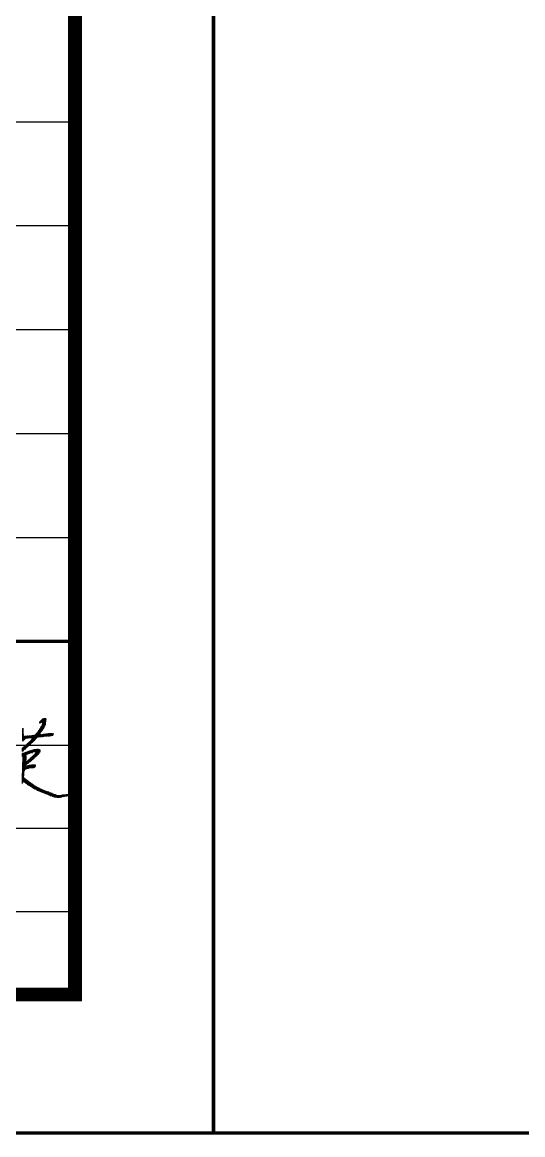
# Model space of a CAD drawing. Extents: x 1738711 to 2346805, y 1189731 to 2516152.
# Drawn here: x 1985251 to 1986335, y 1217881 to 1220290 of the extents above; entities that cross this region are included whole.
import ezdxf
from ezdxf.enums import TextEntityAlignment as Align

# ---------------------------------------------------------------- set-up
doc = ezdxf.new("R2010")
doc.units = 0
doc.header["$LTSCALE"] = 1000
doc.header["$MEASUREMENT"] = 0
doc.layers.add('TK', color=4, linetype='Continuous')
doc.layers.add('签名', color=2, linetype='Continuous')
doc.styles.add('宋体', font='SIMSUN.TTF', dxfattribs={"width": 0.75})

# ---------------------------------------------------------------- blocks, each defined once
blk = doc.blocks.new('hjashrtahreahe')
at = {"layer": 'TK', "color": 7}
for p, q in [((76600, 7300), (83100, 7300)), ((76600, 6550), (83100, 6550)), ((76600, 5800), (83100, 5800)), ((76600, 5050), (83100, 5050)), ((76600, 4300), (83100, 4300)), ((76600, 2800), (83100, 2800)), ((76600, 2200), (83100, 2200)), ((76600, 1600), (83100, 1600)), ((76600, 1000), (83100, 1000))]:
    blk.add_line(p, q, dxfattribs=at)
at = {"layer": 'TK', "color": 7, "const_width": 25}
for points in [[(0, 59400), (84100, 59400), (84100, 0), (0, 0)], [(76600, 3550), (83100, 3550), (83100, 1000), (76600, 1000)]]:
    blk.add_lwpolyline(points, close=True, dxfattribs=at)
at = {"layer": 'TK', "color": 3, "const_width": 100}
blk.add_lwpolyline([(2500, 1000), (2500, 58400), (83100, 58400), (83100, 1000)], close=True, dxfattribs=at)
at = {"layer": 'TK', "color": 7, "const_width": 25}
for points in [[(76600, 3550), (76600, 9550), (83100, 9550), (83100, 3550)], [(83100, 3550), (76600, 3550)], [(76600, 1000), (83100, 1000)]]:
    blk.add_lwpolyline(points, dxfattribs=at)
at = {"layer": 'TK', "style": '宋体', "width": 0.75}
for tag, height, p in [('项目负责人', 350, (6002.9, 57088.7)), ('专业负责人', 350, (6002.9, 56223.7)), ('设计人', 350, (6002.9, 55419.4)), ('版号1', 250, (77303.9, 22193.4)), ('时间1', 250, (82405.3, 22193.4)), ('版号2', 250, (77303.9, 21593.4)), ('时间2', 250, (82405.3, 21593.4)), ('版号3', 250, (77303.9, 20993.4)), ('时间3', 250, (82405.3, 20993.4)), ('建筑会签', 0.0001, (78977.9, 2403.2)), ('电气会签', 0.0001, (82127.9, 2403.2)), ('结构会签', 0.0001, (78977.9, 1803.2)), ('暖通会签', 0.0001, (82127.9, 1803.2)), ('给排水会签', 0.0001, (78977.9, 1249.5)), ('智能化会签', 0.0001, (82127.9, 1249.5))]:
    blk.add_attdef(tag, text='', height=height, dxfattribs=at).set_placement(p, align=Align.CENTER)
for tag, p in [('合作设计单位', (80815.9, 48985.9)), ('版号说明1', (79853.9, 22318.2)), ('版号说明2', (79853.9, 21718.2)), ('版号说明3', (79853.9, 21118.2)), ('浙江绿储科技有限公司', (80545.2, 16035.9)), ('百兆瓦级集中式熔盐储能关键', (80545.2, 14953.2)), ('设备研发及制造基地项目', (80545.2, 14603.3)), ('1#研发楼', (80545.2, 13635.9)), ('图名', (80545.2, 12435.9)), ('工程编号', (78977.9, 11460.9)), ('子项编号', (82127.9, 11460.9)), ('建筑', (78977.9, 10710.9)), ('图号', (82127.9, 10710.9)), ('施工图', (78977.9, 9960.9)), ('2023.03', (82127.9, 9960.9)), ('审定', (79352.9, 8460.9)), ('审核', (79352.9, 7710.9)), ('工程负责', (79352.9, 6960.9)), ('专业负责', (79352.9, 6210.9)), ('设计', (79352.9, 5460.9)), ('制图', (79352.9, 4710.9)), ('校对', (79352.9, 3960.9))]:
    blk.add_attdef(tag, text='', height=250, dxfattribs=at).set_placement(p, align=Align.MIDDLE_CENTER)
blk = doc.blocks.new('A$C579C72A4')
for p, q in [((1840, 885), (1840, 879)), ((1842, 888), (1842, 877)), ((1842, 873), (1842, 870)), ((1844, 892), (1844, 877)), ((1846, 896), (1846, 877)), ((1849, 898), (1848, 879)), ((1851, 898), (1851, 879)), ((1853, 900), (1853, 881)), ((1855, 902), (1855, 881)), ((1857, 905), (1857, 883)), ((1859, 909), (1859, 883)), ((1861, 911), (1861, 883)), ((1864, 911), (1863, 883)), ((1866, 913), (1866, 881)), ((1868, 872), (1867, 810)), ((1868, 915), (1868, 879)), ((1870, 917), (1869, 815)), ((1872, 919), (1871, 819)), ((1874, 919), (1874, 819)), ((1877, 922), (1876, 825)), ((1879, 922), (1878, 827)), ((1881, 924), (1880, 834)), ((1883, 924), (1882, 838)), ((1885, 924), (1885, 844)), ((1887, 921), (1887, 851)), ((1889, 921), (1889, 853)), ((1891, 919), (1891, 857)), ((1894, 924), (1893, 859)), ((1896, 915), (1895, 866)), ((1896, 921), (1896, 919)), ((1898, 919), (1898, 889)), ((1898, 876), (1898, 874)), ((1900, 917), (1900, 911)), ((1673, 822), (1672, 698)), ((1675, 820), (1674, 698)), ((1675, 825), (1675, 822)), ((1677, 780), (1676, 698)), ((1677, 814), (1677, 784)), ((1679, 792), (1679, 790)), ((1679, 767), (1679, 765)), ((1679, 760), (1679, 758)), ((1796, 762), (1796, 717)), ((1798, 762), (1798, 719)), ((1801, 764), (1800, 723)), ((1803, 766), (1802, 725)), ((1805, 770), (1805, 725)), ((1807, 772), (1807, 727)), ((1809, 777), (1809, 732)), ((1811, 779), (1811, 732)), ((1813, 781), (1813, 736)), ((1816, 781), (1815, 738)), ((1818, 785), (1817, 736)), ((1820, 785), (1820, 736)), ((1822, 787), (1822, 740)), ((1824, 791), (1824, 740)), ((1826, 796), (1826, 740)), ((1829, 798), (1828, 742)), ((1831, 802), (1830, 740)), ((1833, 806), (1832, 740)), ((1835, 808), (1835, 740)), ((1837, 811), (1837, 740)), ((1839, 815), (1839, 740)), ((1842, 819), (1841, 772)), ((1841, 766), (1841, 740)), ((1844, 823), (1843, 781)), ((1843, 766), (1843, 742)), ((1845, 766), (1845, 742)), ((1846, 826), (1846, 783)), ((1848, 768), (1847, 740)), ((1848, 830), (1848, 785)), ((1850, 832), (1850, 789)), ((1850, 768), (1850, 742)), ((1852, 838), (1852, 791)), ((1852, 766), (1852, 742)), ((1855, 840), (1854, 793)), ((1854, 766), (1854, 742)), ((1857, 845), (1856, 793)), ((1856, 766), (1856, 742)), ((1858, 766), (1858, 742)), ((1859, 847), (1859, 798)), ((1860, 766), (1860, 742)), ((1861, 853), (1861, 800)), ((1863, 766), (1862, 740)), ((1863, 857), (1863, 804)), ((1865, 862), (1865, 806)), ((1865, 765), (1865, 742)), ((1867, 765), (1867, 742)), ((1869, 768), (1869, 744)), ((1871, 768), (1871, 742)), ((1873, 768), (1873, 742)), ((1875, 768), (1875, 742)), ((1878, 770), (1877, 746)), ((1880, 768), (1880, 744)), ((1882, 768), (1882, 744)), ((1884, 770), (1884, 744)), ((1886, 767), (1886, 744)), ((1888, 770), (1888, 744)), ((1889, 849), (1889, 847)), ((1890, 772), (1890, 746)), ((1893, 770), (1892, 746)), ((1895, 770), (1894, 744)), ((1897, 770), (1897, 744)), ((1899, 770), (1899, 744)), ((1901, 770), (1901, 744)), ((1903, 772), (1903, 744)), ((1905, 774), (1905, 772)), ((1905, 769), (1905, 744)), ((1908, 772), (1907, 744)), ((1910, 772), (1909, 746)), ((1912, 772), (1912, 746)), ((1914, 774), (1914, 748)), ((1916, 774), (1916, 748)), ((1918, 774), (1918, 748)), ((1920, 774), (1920, 748)), ((1922, 771), (1922, 748)), ((1925, 774), (1924, 748)), ((1927, 774), (1927, 746)), ((1929, 776), (1929, 748)), ((1931, 774), (1931, 746)), ((1933, 776), (1933, 748)), ((1935, 776), (1935, 750)), ((1937, 778), (1937, 750)), ((1940, 778), (1939, 750)), ((1942, 778), (1942, 750)), ((1944, 778), (1944, 750)), ((1946, 778), (1946, 750)), ((1948, 776), (1948, 748)), ((1950, 773), (1950, 752)), ((1952, 776), (1952, 752)), ((1955, 776), (1954, 750)), ((1957, 776), (1957, 750)), ((1959, 776), (1959, 752)), ((1961, 775), (1961, 752)), ((1963, 775), (1963, 752)), ((1965, 775), (1965, 756)), ((1967, 775), (1967, 758)), ((1970, 775), (1969, 763)), ((1972, 773), (1972, 765)), ((1974, 769), (1974, 767)), ((1679, 750), (1678, 703)), ((1681, 748), (1680, 705)), ((1683, 748), (1683, 709)), ((1685, 748), (1685, 709)), ((1687, 750), (1687, 711)), ((1689, 748), (1689, 713)), ((1691, 747), (1691, 718)), ((1693, 745), (1693, 718)), ((1693, 651), (1693, 617)), ((1696, 745), (1695, 720)), ((1695, 653), (1695, 619)), ((1697, 656), (1697, 621)), ((1698, 745), (1698, 722)), ((1699, 658), (1699, 623)), ((1700, 745), (1700, 724)), ((1701, 658), (1701, 628)), ((1702, 745), (1702, 726)), ((1704, 660), (1703, 628)), ((1704, 750), (1704, 726)), ((1706, 662), (1705, 630)), ((1706, 747), (1706, 726)), ((1708, 750), (1708, 726)), ((1708, 666), (1708, 634)), ((1711, 749), (1710, 726)), ((1710, 666), (1710, 636)), ((1712, 668), (1712, 638)), ((1713, 749), (1713, 728)), ((1714, 672), (1714, 638)), ((1715, 749), (1715, 728)), ((1716, 672), (1716, 643)), ((1717, 752), (1717, 726)), ((1719, 675), (1718, 643)), ((1719, 752), (1719, 724)), ((1721, 754), (1721, 726)), ((1721, 677), (1721, 645)), ((1723, 752), (1723, 726)), ((1723, 679), (1723, 647)), ((1726, 752), (1725, 730)), ((1725, 681), (1725, 649)), ((1727, 681), (1727, 651)), ((1728, 752), (1728, 728)), ((1729, 683), (1729, 653)), ((1730, 749), (1730, 728)), ((1732, 685), (1731, 655)), ((1732, 749), (1732, 728)), ((1734, 689), (1733, 657)), ((1734, 749), (1734, 728)), ((1736, 751), (1736, 728)), ((1736, 689), (1736, 657)), ((1738, 751), (1738, 728)), ((1738, 692), (1738, 659)), ((1741, 754), (1740, 728)), ((1740, 694), (1740, 662)), ((1742, 696), (1742, 662)), ((1743, 754), (1743, 728)), ((1744, 698), (1744, 666)), ((1745, 754), (1745, 728)), ((1747, 698), (1746, 666)), ((1747, 751), (1747, 728)), ((1749, 753), (1749, 728)), ((1749, 700), (1749, 668)), ((1751, 753), (1751, 730)), ((1751, 702), (1751, 672)), ((1753, 753), (1753, 732)), ((1753, 704), (1753, 674)), ((1756, 753), (1755, 730)), ((1755, 709), (1755, 676)), ((1757, 711), (1757, 679)), ((1758, 756), (1758, 732)), ((1760, 713), (1759, 681)), ((1760, 756), (1760, 730)), ((1762, 715), (1761, 683)), ((1762, 756), (1762, 730)), ((1764, 756), (1764, 730)), ((1764, 717), (1764, 683)), ((1766, 756), (1766, 728)), ((1766, 721), (1766, 685)), ((1768, 758), (1768, 687)), ((1771, 758), (1770, 691)), ((1773, 755), (1772, 693)), ((1775, 758), (1774, 693)), ((1777, 758), (1777, 698)), ((1779, 758), (1779, 698)), ((1781, 758), (1781, 700)), ((1783, 758), (1783, 702)), ((1786, 760), (1785, 706)), ((1788, 760), (1787, 704)), ((1790, 760), (1789, 708)), ((1792, 760), (1792, 713)), ((1794, 760), (1794, 715)), ((1671, 632), (1671, 598)), ((1671, 579), (1671, 551)), ((1673, 634), (1673, 600)), ((1673, 581), (1673, 551)), ((1676, 639), (1675, 602)), ((1675, 585), (1675, 583)), ((1677, 581), (1675, 303)), ((1675, 581), (1675, 544)), ((1679, 583), (1677, 303)), ((1678, 641), (1678, 606)), ((1680, 641), (1680, 609)), ((1682, 585), (1680, 307)), ((1682, 643), (1682, 611)), ((1684, 583), (1682, 369)), ((1684, 643), (1684, 613)), ((1686, 583), (1684, 369)), ((1686, 647), (1686, 615)), ((1688, 585), (1687, 403)), ((1688, 647), (1688, 617)), ((1690, 585), (1689, 410)), ((1691, 649), (1690, 617)), ((1692, 585), (1691, 416)), ((1694, 587), (1693, 420)), ((1697, 589), (1695, 422)), ((1699, 591), (1698, 422)), ((1701, 589), (1700, 461)), ((1703, 591), (1703, 516)), ((1705, 593), (1705, 566)), ((1705, 561), (1705, 527)), ((1707, 593), (1707, 566)), ((1707, 557), (1707, 555)), ((1710, 596), (1709, 568)), ((1712, 596), (1711, 568)), ((1714, 596), (1714, 568)), ((1716, 595), (1716, 570)), ((1718, 595), (1718, 570)), ((1720, 598), (1720, 572)), ((1722, 598), (1722, 572)), ((1725, 600), (1724, 574)), ((1727, 602), (1726, 574)), ((1729, 600), (1729, 576)), ((1731, 602), (1731, 576)), ((1733, 602), (1733, 576)), ((1735, 604), (1735, 576)), ((1737, 604), (1737, 580)), ((1740, 604), (1739, 580)), ((1742, 606), (1741, 580)), ((1744, 606), (1744, 582)), ((1746, 608), (1746, 585)), ((1748, 608), (1748, 582)), ((1750, 610), (1750, 582)), ((1752, 610), (1752, 582)), ((1755, 610), (1754, 585)), ((1757, 610), (1756, 587)), ((1759, 612), (1759, 587)), ((1761, 612), (1761, 589)), ((1763, 544), (1762, 512)), ((1763, 612), (1763, 589)), ((1765, 612), (1765, 591)), ((1765, 546), (1765, 516)), ((1767, 614), (1767, 591)), ((1767, 587), (1767, 584)), ((1767, 548), (1767, 518)), ((1770, 614), (1769, 591)), ((1769, 552), (1769, 520)), ((1772, 614), (1771, 591)), ((1771, 554), (1771, 520)), ((1773, 557), (1773, 522)), ((1774, 616), (1774, 591)), ((1776, 557), (1775, 527)), ((1776, 616), (1776, 593)), ((1778, 561), (1777, 527)), ((1778, 616), (1778, 593)), ((1780, 619), (1780, 595)), ((1780, 561), (1780, 529)), ((1782, 619), (1782, 593)), ((1782, 563), (1782, 531)), ((1785, 619), (1784, 595)), ((1784, 565), (1784, 531)), ((1787, 621), (1786, 595)), ((1786, 567), (1786, 533)), ((1788, 569), (1788, 537)), ((1789, 621), (1789, 593)), ((1791, 571), (1790, 539)), ((1791, 621), (1791, 595)), ((1793, 623), (1793, 593)), ((1793, 576), (1793, 539)), ((1795, 621), (1795, 593)), ((1795, 576), (1795, 541)), ((1797, 621), (1797, 593)), ((1797, 580), (1797, 546)), ((1800, 621), (1799, 591)), ((1799, 582), (1799, 546)), ((1802, 623), (1801, 595)), ((1801, 591), (1801, 588)), ((1801, 584), (1801, 548)), ((1804, 623), (1803, 550)), ((1806, 623), (1805, 552)), ((1808, 623), (1808, 554)), ((1810, 623), (1810, 556)), ((1812, 623), (1812, 561)), ((1814, 623), (1814, 563)), ((1817, 625), (1816, 563)), ((1819, 625), (1818, 565)), ((1821, 623), (1821, 567)), ((1823, 623), (1823, 569)), ((1825, 623), (1825, 571)), ((1827, 620), (1827, 573)), ((1829, 620), (1829, 575)), ((1832, 620), (1831, 580)), ((1834, 620), (1833, 582)), ((1836, 618), (1836, 588)), ((1838, 616), (1838, 590)), ((1840, 616), (1840, 597)), ((1842, 614), (1842, 605)), ((1842, 599), (1842, 597)), ((1672, 495), (1671, 286)), ((1675, 517), (1673, 296)), ((1673, 508), (1673, 506)), ((1675, 534), (1675, 532)), ((1675, 527), (1675, 525)), ((1700, 457), (1700, 425)), ((1702, 506), (1702, 504)), ((1702, 501), (1702, 499)), ((1702, 495), (1702, 463)), ((1702, 457), (1702, 425)), ((1705, 499), (1704, 467)), ((1704, 457), (1704, 425)), ((1705, 523), (1705, 521)), ((1705, 516), (1705, 514)), ((1707, 499), (1706, 469)), ((1706, 459), (1706, 427)), ((1709, 457), (1708, 427)), ((1709, 499), (1709, 472)), ((1711, 457), (1710, 429)), ((1711, 499), (1711, 474)), ((1713, 501), (1713, 474)), ((1713, 459), (1713, 429)), ((1715, 504), (1715, 476)), ((1715, 459), (1715, 431)), ((1717, 504), (1717, 478)), ((1717, 459), (1717, 429)), ((1720, 506), (1719, 480)), ((1719, 461), (1719, 429)), ((1722, 508), (1721, 478)), ((1721, 461), (1721, 429)), ((1724, 463), (1723, 431)), ((1724, 512), (1724, 482)), ((1726, 463), (1725, 431)), ((1726, 514), (1726, 482)), ((1728, 514), (1728, 486)), ((1728, 463), (1728, 433)), ((1730, 516), (1730, 488)), ((1730, 465), (1730, 433)), ((1732, 518), (1732, 491)), ((1732, 465), (1732, 433)), ((1735, 521), (1734, 491)), ((1734, 465), (1734, 435)), ((1736, 465), (1736, 435)), ((1737, 520), (1737, 493)), ((1739, 465), (1738, 435)), ((1739, 525), (1739, 495)), ((1741, 467), (1740, 435)), ((1741, 525), (1741, 497)), ((1743, 527), (1743, 495)), ((1743, 467), (1743, 435)), ((1745, 529), (1745, 499)), ((1745, 467), (1745, 435)), ((1748, 529), (1747, 499)), ((1747, 469), (1747, 435)), ((1750, 533), (1749, 501)), ((1749, 469), (1749, 435)), ((1751, 469), (1751, 437)), ((1752, 537), (1752, 503)), ((1754, 469), (1753, 437)), ((1754, 537), (1754, 503)), ((1756, 469), (1755, 437)), ((1756, 540), (1756, 505)), ((1758, 542), (1758, 508)), ((1758, 469), (1758, 435)), ((1760, 542), (1760, 510)), ((1760, 469), (1760, 435)), ((1762, 469), (1762, 435)), ((1764, 471), (1764, 437)), ((1766, 471), (1766, 439)), ((1769, 473), (1768, 437)), ((1771, 471), (1770, 437)), ((1773, 473), (1773, 437)), ((1775, 473), (1775, 437)), ((1777, 471), (1777, 437)), ((1779, 471), (1779, 439)), ((1781, 471), (1781, 439)), ((1783, 471), (1783, 439)), ((1786, 471), (1785, 441)), ((1788, 471), (1788, 441)), ((1790, 471), (1790, 443)), ((1792, 469), (1792, 447)), ((1794, 469), (1794, 452)), ((1796, 467), (1796, 452)), ((1798, 462), (1798, 454)), ((1800, 460), (1800, 458)), ((1682, 363), (1682, 361)), ((1682, 348), (1682, 305)), ((1684, 346), (1684, 303)), ((1686, 343), (1686, 301)), ((1687, 395), (1687, 393)), ((1688, 339), (1688, 301)), ((1691, 337), (1690, 298)), ((1693, 337), (1692, 298)), ((1695, 335), (1695, 296)), ((1697, 333), (1697, 294)), ((1699, 330), (1699, 292)), ((1701, 328), (1701, 292)), ((1703, 328), (1703, 290)), ((1705, 326), (1705, 288)), ((1671, 281), (1671, 279)), ((1708, 324), (1707, 285)), ((1710, 322), (1709, 285)), ((1712, 322), (1712, 283)), ((1714, 320), (1714, 281)), ((1716, 317), (1716, 281)), ((1718, 317), (1718, 279)), ((1720, 315), (1720, 279)), ((1722, 313), (1722, 275)), ((1725, 311), (1724, 273)), ((1727, 309), (1726, 270)), ((1729, 311), (1729, 270)), ((1731, 307), (1731, 270)), ((1733, 305), (1733, 268)), ((1735, 302), (1735, 268)), ((1737, 302), (1737, 266)), ((1739, 300), (1739, 266)), ((1742, 300), (1741, 266)), ((1744, 298), (1743, 264)), ((1746, 296), (1746, 260)), ((1748, 296), (1748, 260)), ((1750, 294), (1750, 260)), ((1752, 292), (1752, 257)), ((1754, 289), (1754, 257)), ((1756, 289), (1756, 255)), ((1759, 287), (1758, 255)), ((1761, 285), (1761, 253)), ((1763, 283), (1763, 251)), ((1765, 283), (1765, 251)), ((1767, 283), (1767, 249)), ((1769, 281), (1769, 244)), ((1771, 279), (1771, 247)), ((1774, 276), (1773, 244)), ((1776, 274), (1775, 242)), ((1778, 274), (1778, 240)), ((1780, 272), (1780, 238)), ((1782, 270), (1782, 238)), ((1784, 268), (1784, 236)), ((1786, 268), (1786, 236)), ((1788, 266), (1788, 234)), ((1791, 266), (1790, 234)), ((1793, 263), (1792, 231)), ((1795, 263), (1795, 231)), ((1797, 261), (1797, 229)), ((1799, 259), (1799, 229)), ((1801, 259), (1801, 229)), ((1803, 259), (1803, 229)), ((1805, 257), (1805, 227)), ((1808, 255), (1807, 227)), ((1810, 253), (1809, 225)), ((1812, 251), (1812, 223)), ((1814, 250), (1814, 221)), ((1816, 250), (1816, 221)), ((1818, 250), (1818, 218)), ((1820, 248), (1820, 216)), ((1822, 246), (1822, 218)), ((1825, 246), (1824, 216)), ((1827, 246), (1827, 216)), ((1829, 244), (1829, 214)), ((1831, 244), (1831, 214)), ((1833, 244), (1833, 212)), ((1835, 242), (1835, 210)), ((1837, 240), (1837, 210)), ((1840, 237), (1839, 210)), ((1842, 237), (1841, 208)), ((1844, 237), (1844, 208)), ((1846, 235), (1846, 207)), ((1848, 235), (1848, 205)), ((1850, 233), (1850, 205)), ((1852, 233), (1852, 205)), ((1854, 231), (1854, 203)), ((1857, 231), (1856, 203)), ((1859, 229), (1858, 201)), ((1861, 229), (1861, 199)), ((1863, 229), (1863, 199)), ((1865, 227), (1865, 199)), ((1867, 229), (1867, 199)), ((1869, 227), (1869, 199)), ((1871, 224), (1871, 197)), ((1874, 222), (1873, 197)), ((1876, 222), (1876, 194)), ((1878, 222), (1878, 194)), ((1880, 220), (1880, 194)), ((1882, 220), (1882, 192)), ((1884, 218), (1884, 192)), ((1886, 218), (1886, 192)), ((1889, 218), (1888, 192)), ((1891, 216), (1890, 190)), ((1893, 216), (1893, 188)), ((1895, 216), (1895, 186)), ((1897, 214), (1897, 186)), ((1899, 214), (1899, 186)), ((1901, 211), (1901, 186)), ((1903, 211), (1903, 186)), ((1906, 211), (1905, 184)), ((1908, 209), (1908, 184)), ((1910, 209), (1910, 181)), ((1912, 209), (1912, 181)), ((1914, 207), (1914, 179)), ((1916, 207), (1916, 179)), ((1918, 207), (1918, 181)), ((1921, 207), (1920, 179)), ((1923, 207), (1922, 179)), ((1925, 205), (1925, 177)), ((1927, 205), (1927, 177)), ((1929, 203), (1929, 173)), ((1931, 203), (1931, 173)), ((1933, 200), (1933, 173)), ((1935, 200), (1935, 170)), ((1938, 200), (1937, 170)), ((1940, 198), (1940, 170)), ((1942, 198), (1942, 168)), ((1944, 196), (1944, 166)), ((1946, 196), (1946, 166)), ((1948, 196), (1948, 164)), ((1950, 196), (1950, 164)), ((1953, 194), (1952, 164)), ((1955, 194), (1954, 164)), ((1957, 192), (1957, 164)), ((1959, 190), (1959, 162)), ((1961, 190), (1961, 162)), ((1963, 190), (1963, 162)), ((1965, 190), (1965, 160)), ((1967, 190), (1967, 160)), ((1970, 187), (1969, 157)), ((1972, 187), (1972, 157)), ((1974, 187), (1974, 155)), ((1976, 183), (1976, 157)), ((1978, 183), (1978, 153)), ((1980, 181), (1980, 153)), ((1982, 181), (1982, 153)), ((1985, 181), (1984, 151)), ((1987, 181), (1986, 151)), ((1989, 181), (1989, 151)), ((1991, 179), (1991, 149)), ((1993, 179), (1993, 149)), ((1995, 179), (1995, 149)), ((1997, 176), (1997, 149)), ((1999, 176), (1999, 149)), ((2002, 174), (2001, 149)), ((2004, 174), (2004, 149)), ((2006, 174), (2006, 149)), ((2008, 174), (2008, 149)), ((2010, 174), (2010, 149)), ((2012, 172), (2012, 146)), ((2014, 172), (2014, 149)), ((2017, 172), (2016, 149)), ((2019, 174), (2019, 149)), ((2021, 174), (2021, 148)), ((2023, 174), (2023, 148)), ((2025, 174), (2025, 151)), ((2027, 174), (2027, 148)), ((2029, 174), (2029, 148)), ((2032, 174), (2031, 148)), ((2034, 172), (2033, 148)), ((2036, 174), (2036, 151)), ((2038, 174), (2038, 151)), ((2040, 174), (2040, 150)), ((2042, 174), (2042, 150)), ((2044, 174), (2044, 153)), ((2046, 174), (2046, 153)), ((2049, 174), (2048, 153)), ((2051, 174), (2051, 150)), ((2053, 174), (2053, 153)), ((2055, 176), (2055, 153)), ((2057, 176), (2057, 155)), ((2059, 176), (2059, 155)), ((2061, 176), (2061, 155)), ((2064, 176), (2063, 155)), ((2066, 176), (2066, 155)), ((2068, 178), (2068, 155)), ((2070, 176), (2070, 155)), ((2072, 178), (2072, 157)), ((2074, 178), (2074, 157)), ((2076, 178), (2076, 159)), ((2079, 178), (2078, 157)), ((2081, 178), (2081, 159)), ((2083, 178), (2083, 159)), ((2085, 178), (2085, 159)), ((2087, 180), (2087, 161)), ((2089, 180), (2089, 161)), ((2091, 180), (2091, 161)), ((2094, 180), (2093, 163)), ((2096, 180), (2096, 163)), ((2098, 180), (2098, 161)), ((2100, 180), (2100, 163)), ((2102, 180), (2102, 163)), ((2104, 182), (2104, 163)), ((2106, 182), (2106, 163)), ((2109, 182), (2108, 163)), ((2111, 182), (2111, 165)), ((2113, 180), (2113, 165)), ((2115, 180), (2115, 165)), ((2117, 180), (2117, 165)), ((2119, 182), (2119, 167)), ((2121, 182), (2121, 169)), ((2124, 184), (2123, 171)), ((2126, 184), (2126, 171)), ((2128, 184), (2128, 173)), ((2130, 184), (2130, 173)), ((2132, 182), (2132, 175)), ((2134, 182), (2134, 175)), ((2136, 182), (2136, 178))]:
    blk.add_line(p, q)
blk = doc.blocks.new('harehraehr')
at = {"layer": '签名'}
blk.add_blockref('A$C579C72A4', (2019870, 1952403), dxfattribs=at)

msp = doc.modelspace()

# ---------------------------------------------------------------- block references
for name, p, xscale, yscale, zscale in [('hjashrtahreahe', (1960435.7, 1217885), 0.3, 0.3, 0.3), ('hjashrtahreahe', (1985665.7, 1217885), 0.3, 0.3, 0.3), ('harehraehr', (1536473.8, 785149.2), 0.22199778, 0.22199778, 0.22199778)]:
    msp.add_blockref(name, p, dxfattribs=dict(xscale=xscale, yscale=yscale, zscale=zscale))

doc.saveas('drawing.dxf')
